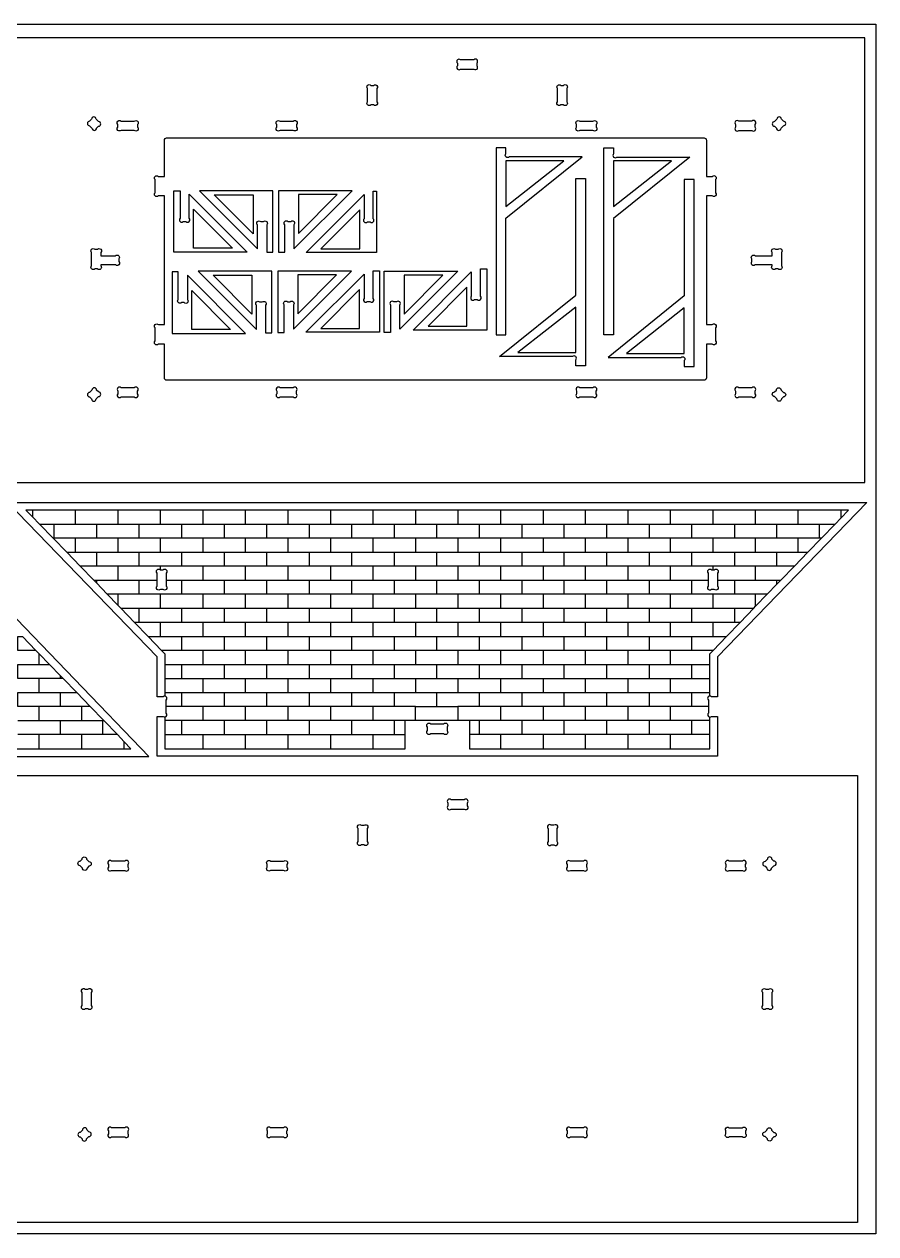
# Model space of a CAD drawing. Extents: x -2.7 to 43.2, y 4.7 to 37.6.
# Drawn here: x 20.05 to 43.21, y 4.68 to 37.59 of the extents above; entities that cross this region are included whole.
import ezdxf

# ---------------------------------------------------------------- set-up
doc = ezdxf.new("R2010")
doc.units = 0
doc.header["$MEASUREMENT"] = 0
doc.layers.get('0').update_dxf_attribs({"linetype": 'CONTINUOUS'})
doc.layers.add('ENGRAVING', color=1, linetype='CONTINUOUS')

msp = doc.modelspace()

# ---------------------------------------------------------------- linework, layer by layer
for points in [[(-2.661, 4.677), (-2.661, 37.59), (43.214, 37.59), (43.214, 4.677)], [(19.551, 25.117), (42.914, 25.117), (42.914, 37.215), (19.551, 37.215)], [(33.152, 32.632), (34.724, 33.873), (33.152, 33.873)], [(36.081, 32.627), (37.653, 33.868), (36.081, 33.868)], [(25.218, 32.948), (26.274, 32.948), (26.274, 31.887)], [(27.507, 31.892), (28.562, 32.952), (27.507, 32.952)], [(24.656, 31.492), (24.656, 32.553), (25.712, 31.492)], [(28.119, 31.481), (29.175, 31.481), (29.175, 32.542)], [(25.188, 30.76), (26.244, 30.76), (26.244, 29.699)], [(27.49, 29.706), (28.546, 30.767), (27.49, 30.767)], [(30.384, 29.703), (31.439, 30.764), (30.384, 30.764)], [(24.608, 29.284), (24.608, 30.345), (25.664, 29.284)], [(29.173, 29.313), (29.173, 30.374), (28.117, 29.313)], [(31.035, 29.373), (32.091, 29.373), (32.091, 30.433)], [(33.478, 28.654), (35.05, 28.654), (35.05, 29.894)], [(38.005, 29.872), (36.433, 28.632), (38.005, 28.632)], [(19.292, 4.983), (19.292, 17.146), (42.719, 17.146), (42.719, 4.983)]]:
    msp.add_lwpolyline(points, close=True)
for points in [[(31.92, 36.369), (32.278, 36.369, 1), (32.366, 36.457), (32.366, 36.53, 1), (32.278, 36.619), (31.92, 36.619, 1), (31.832, 36.53), (31.832, 36.457, 1)], [(29.479, 35.926), (29.552, 35.926, -1), (29.64, 35.838), (29.64, 35.481, -1), (29.552, 35.392), (29.479, 35.392, -1), (29.39, 35.481), (29.39, 35.838, -1)], [(34.558, 35.481), (34.558, 35.838, -1), (34.646, 35.926), (34.719, 35.926, -1), (34.808, 35.838), (34.808, 35.481, -1), (34.719, 35.392), (34.646, 35.392, -1)], [(22.017, 34.763), (22.068, 34.814, 1), (22.068, 34.939), (22.005, 35.003, 1), (21.88, 35.003), (21.828, 34.951, 1), (21.828, 34.826), (21.892, 34.763, 1)], [(22.685, 34.95), (23.042, 34.95, -1), (23.131, 34.862), (23.131, 34.788, -1), (23.042, 34.7), (22.685, 34.7, -1), (22.597, 34.788), (22.597, 34.862, -1)], [(27.008, 34.95), (27.365, 34.95, -1), (27.453, 34.862), (27.453, 34.788, -1), (27.365, 34.7), (27.008, 34.7, -1), (26.919, 34.788), (26.919, 34.862, -1)], [(35.164, 34.95), (35.521, 34.95, -1), (35.61, 34.862), (35.61, 34.788, -1), (35.521, 34.7), (35.164, 34.7, -1), (35.076, 34.788), (35.076, 34.862, -1)], [(39.844, 34.95), (39.487, 34.95, 1), (39.398, 34.862), (39.398, 34.788, 1), (39.487, 34.7), (39.844, 34.7, 1), (39.932, 34.788), (39.932, 34.862, 1)], [(40.637, 34.763), (40.701, 34.826, 1), (40.701, 34.951), (40.649, 35.003, 1), (40.524, 35.003), (40.461, 34.939, 1), (40.461, 34.814), (40.512, 34.763, 1)], [(38.606, 28.883), (38.606, 27.965, -0.414214), (38.543, 27.902), (23.922, 27.902, -0.414214), (23.86, 27.965), (23.86, 28.883), (23.698, 28.883, -1), (23.61, 28.971), (23.61, 29.328, -1), (23.698, 29.417), (23.86, 29.417), (23.86, 32.916), (23.698, 32.916, -1), (23.61, 33.004), (23.61, 33.361, -1), (23.698, 33.45), (23.86, 33.45), (23.86, 34.432, -0.414214), (23.922, 34.495), (38.543, 34.495, -0.414214), (38.606, 34.432), (38.606, 33.45), (38.767, 33.45, -1), (38.856, 33.361), (38.856, 33.004, -1), (38.767, 32.916), (38.606, 32.916), (38.606, 29.417), (38.767, 29.417, -1), (38.856, 29.328), (38.856, 28.971, -1), (38.767, 28.883)], [(32.885, 34.23), (32.885, 29.138), (33.152, 29.138), (33.152, 32.308), (35.223, 33.98), (33.241, 33.98, -1), (33.152, 34.068), (33.152, 34.23)], [(35.814, 29.133), (35.814, 34.225), (36.081, 34.225), (36.081, 34.063, 1), (36.169, 33.975), (38.152, 33.975), (36.081, 32.304), (36.081, 29.133)], [(35.05, 28.297), (35.05, 28.458, 1), (34.962, 28.547), (32.979, 28.547), (35.05, 30.218), (35.05, 33.388), (35.317, 33.388), (35.317, 28.297)], [(35.934, 28.525), (37.917, 28.525, -1), (38.005, 28.436), (38.005, 28.275), (38.272, 28.275), (38.272, 33.366), (38.005, 33.366), (38.005, 30.196)], [(24.116, 31.385), (24.116, 33.056), (24.286, 33.056), (24.286, 32.309, 1), (24.375, 32.221), (24.448, 32.221, 1), (24.536, 32.309), (24.536, 32.967), (26.116, 31.385)], [(24.814, 33.055), (26.394, 31.473), (26.394, 32.131, -1), (26.482, 32.219), (26.556, 32.219, -1), (26.644, 32.131), (26.644, 31.384), (26.814, 31.384), (26.814, 33.055)], [(27.137, 31.388), (27.137, 32.135, -1), (27.225, 32.224), (27.299, 32.224, -1), (27.387, 32.135), (27.387, 31.477), (28.967, 33.059), (26.967, 33.059), (26.967, 31.388)], [(27.715, 31.374), (29.295, 32.956), (29.295, 32.298, 1), (29.383, 32.21), (29.456, 32.21, 1), (29.545, 32.298), (29.545, 33.045), (29.634, 33.045), (29.634, 31.374)], [(22.62, 31.203), (22.62, 31.13, -1), (22.532, 31.041), (22.131, 31.041), (22.131, 31.02, -1), (22.043, 30.932), (21.969, 30.932, -1), (21.881, 31.02), (21.881, 31.377, -1), (21.969, 31.466), (22.043, 31.466, -1), (22.131, 31.377), (22.131, 31.291), (22.532, 31.291, -1)], [(40.398, 31.041), (39.933, 31.041, -1), (39.845, 31.13), (39.845, 31.203, -1), (39.933, 31.291), (40.398, 31.291), (40.398, 31.377, -1), (40.487, 31.466), (40.56, 31.466, -1), (40.648, 31.377), (40.648, 31.02, -1), (40.56, 30.932), (40.487, 30.932, -1), (40.398, 31.02)], [(24.069, 29.177), (26.069, 29.177), (24.489, 30.759), (24.489, 30.101, -1), (24.4, 30.013), (24.327, 30.013, -1), (24.239, 30.101), (24.239, 30.848), (24.069, 30.848)], [(24.783, 30.867), (26.363, 29.284), (26.363, 29.943, -1), (26.452, 30.031), (26.525, 30.031, -1), (26.613, 29.943), (26.613, 29.195), (26.783, 29.195), (26.783, 30.867)], [(27.121, 29.202), (27.121, 29.95, -1), (27.209, 30.038), (27.282, 30.038, -1), (27.371, 29.95), (27.371, 29.291), (28.951, 30.874), (26.951, 30.874), (26.951, 29.202)], [(27.713, 29.206), (29.293, 30.789), (29.293, 30.13, 1), (29.381, 30.042), (29.454, 30.042, 1), (29.543, 30.13), (29.543, 30.878), (29.712, 30.878), (29.712, 29.206)], [(30.176, 30.035), (30.102, 30.035, 1), (30.014, 29.947), (30.014, 29.199), (29.844, 29.199), (29.844, 30.871), (31.844, 30.871), (30.264, 29.289), (30.264, 29.947, 1)], [(30.631, 29.266), (32.211, 30.848), (32.211, 30.19, 1), (32.299, 30.101), (32.372, 30.101, 1), (32.461, 30.19), (32.461, 30.937), (32.63, 30.937), (32.63, 29.266)], [(22.068, 27.583), (22.017, 27.634, 1), (21.892, 27.634), (21.828, 27.571, 1), (21.828, 27.446), (21.88, 27.394, 1), (22.005, 27.394), (22.068, 27.458, 1)], [(22.685, 27.447), (23.042, 27.447, 1), (23.131, 27.535), (23.131, 27.609, 1), (23.042, 27.697), (22.685, 27.697, 1), (22.597, 27.609), (22.597, 27.535, 1)], [(27.008, 27.447), (27.365, 27.447, 1), (27.453, 27.535), (27.453, 27.609, 1), (27.365, 27.697), (27.008, 27.697, 1), (26.919, 27.609), (26.919, 27.535, 1)], [(35.521, 27.697), (35.164, 27.697, 1), (35.076, 27.609), (35.076, 27.535, 1), (35.164, 27.447), (35.521, 27.447, 1), (35.61, 27.535), (35.61, 27.609, 1)], [(39.844, 27.697), (39.487, 27.697, 1), (39.398, 27.609), (39.398, 27.535, 1), (39.487, 27.447), (39.844, 27.447, 1), (39.932, 27.535), (39.932, 27.609, 1)], [(40.461, 27.583), (40.512, 27.634, -1), (40.637, 27.634), (40.701, 27.571, -1), (40.701, 27.446), (40.649, 27.394, -1), (40.524, 27.394), (40.461, 27.458, -1)], [(0.08, 17.668), (23.442, 17.668), (19.384, 21.868), (19.384, 22.956), (19.223, 22.956, -1), (19.134, 23.044), (19.134, 23.401, -1), (19.223, 23.49), (19.384, 23.49), (19.384, 24.577), (4.138, 24.577), (4.138, 23.49), (4.3, 23.49, -1), (4.388, 23.401), (4.388, 23.044, -1), (4.3, 22.956), (4.138, 22.956), (4.138, 21.868)], [(23.663, 17.669), (23.663, 18.756), (23.824, 18.756, 1), (23.913, 18.844), (23.913, 19.201, 1), (23.824, 19.29), (23.663, 19.29), (23.663, 20.377), (19.604, 24.577), (42.967, 24.577), (38.909, 20.377), (38.909, 19.29), (38.747, 19.29, 1), (38.659, 19.201), (38.659, 18.844, 1), (38.747, 18.756), (38.909, 18.756), (38.909, 17.669)], [(23.663, 22.46), (23.663, 22.656, -1), (23.751, 22.744), (23.824, 22.744, -1), (23.913, 22.656), (23.913, 22.46), (23.913, 22.299, -1), (23.824, 22.21), (23.751, 22.21, -1), (23.663, 22.299)], [(38.909, 22.656), (38.909, 22.299, -1), (38.82, 22.21), (38.747, 22.21, -1), (38.659, 22.299), (38.659, 22.46), (38.659, 22.656, -1), (38.747, 22.744), (38.789, 22.744), (38.82, 22.744, -1)], [(31.107, 18.553), (31.464, 18.553, -1), (31.553, 18.465), (31.553, 18.369, -1), (31.464, 18.28), (31.107, 18.28, -1), (31.019, 18.369), (31.019, 18.465, -1)], [(31.573, 16.397), (31.573, 16.323, 1), (31.661, 16.235), (32.018, 16.235, 1), (32.107, 16.323), (32.107, 16.397, 1), (32.018, 16.485), (31.661, 16.485, 1)], [(29.131, 15.347), (29.131, 15.704, -1), (29.22, 15.793), (29.293, 15.793, -1), (29.381, 15.704), (29.381, 15.347, -1), (29.293, 15.259), (29.22, 15.259, -1)], [(34.548, 15.347), (34.548, 15.704, 1), (34.46, 15.793), (34.387, 15.793, 1), (34.298, 15.704), (34.298, 15.347, 1), (34.387, 15.259), (34.46, 15.259, 1)], [(21.569, 14.817), (21.621, 14.869, -1), (21.746, 14.869), (21.809, 14.805, -1), (21.809, 14.68), (21.758, 14.629, -1), (21.633, 14.629), (21.569, 14.692, -1)], [(22.426, 14.566), (22.783, 14.566, 1), (22.872, 14.655), (22.872, 14.728, 1), (22.783, 14.816), (22.426, 14.816, 1), (22.338, 14.728), (22.338, 14.655, 1)], [(26.749, 14.816), (27.106, 14.816, -1), (27.194, 14.728), (27.194, 14.655, -1), (27.106, 14.566), (26.749, 14.566, -1), (26.66, 14.655), (26.66, 14.728, -1)], [(34.905, 14.566), (35.262, 14.566, 1), (35.351, 14.655), (35.351, 14.728, 1), (35.262, 14.816), (34.905, 14.816, 1), (34.817, 14.728), (34.817, 14.655, 1)], [(39.585, 14.816), (39.228, 14.816, 1), (39.139, 14.728), (39.139, 14.655, 1), (39.228, 14.566), (39.585, 14.566, 1), (39.673, 14.655), (39.673, 14.728, 1)], [(40.442, 14.817), (40.39, 14.869, 1), (40.265, 14.869), (40.202, 14.805, 1), (40.202, 14.68), (40.253, 14.629, 1), (40.378, 14.629), (40.442, 14.692, 1)], [(21.622, 10.886), (21.622, 11.243, -1), (21.71, 11.332), (21.783, 11.332, -1), (21.872, 11.243), (21.872, 10.886, -1), (21.783, 10.798), (21.71, 10.798, -1)], [(40.227, 11.332), (40.301, 11.332, -1), (40.389, 11.243), (40.389, 10.886, -1), (40.301, 10.798), (40.227, 10.798, -1), (40.139, 10.886), (40.139, 11.243, -1)], [(22.426, 7.313), (22.783, 7.313, 1), (22.872, 7.401), (22.872, 7.475, 1), (22.783, 7.563), (22.426, 7.563, 1), (22.338, 7.475), (22.338, 7.401, 1)], [(26.749, 7.313), (27.106, 7.313, 1), (27.194, 7.401), (27.194, 7.475, 1), (27.106, 7.563), (26.749, 7.563, 1), (26.66, 7.475), (26.66, 7.401, 1)], [(34.905, 7.313), (35.262, 7.313, 1), (35.351, 7.401), (35.351, 7.475, 1), (35.262, 7.563), (34.905, 7.563, 1), (34.817, 7.475), (34.817, 7.401, 1)], [(39.585, 7.313), (39.228, 7.313, -1), (39.139, 7.401), (39.139, 7.475, -1), (39.228, 7.563), (39.585, 7.563, -1), (39.673, 7.475), (39.673, 7.401, -1)], [(21.746, 7.26), (21.809, 7.324, 1), (21.809, 7.449), (21.758, 7.5, 1), (21.633, 7.5), (21.569, 7.437, 1), (21.569, 7.312), (21.621, 7.26, 1)], [(40.202, 7.449), (40.253, 7.5, -1), (40.378, 7.5), (40.442, 7.437, -1), (40.442, 7.312), (40.39, 7.26, -1), (40.265, 7.26), (40.202, 7.324, -1)]]:
    msp.add_lwpolyline(points, format="xyb", close=True)
at = {"layer": 'ENGRAVING'}
for points in [[(21.434, 24.369), (20.277, 24.369), (20.096, 24.369), (20.277, 24.181)], [(20.277, 24.369), (20.277, 24.181)], [(22.591, 24.369), (21.434, 24.369)], [(21.434, 24.369), (21.434, 23.987)], [(22.591, 24.369), (22.591, 23.987)], [(23.748, 24.369), (22.591, 24.369)], [(24.905, 24.369), (23.748, 24.369)], [(23.748, 24.369), (23.748, 23.987)], [(24.905, 24.369), (24.905, 23.987)], [(26.062, 24.369), (24.905, 24.369)], [(26.062, 24.369), (26.062, 23.987), (26.64, 23.987)], [(27.219, 24.369), (26.062, 24.369)], [(28.376, 24.369), (27.219, 24.369), (27.219, 23.987)], [(28.376, 24.369), (28.376, 23.987)], [(29.533, 24.369), (28.376, 24.369)], [(29.533, 24.369), (29.533, 23.987)], [(30.69, 24.369), (29.533, 24.369)], [(30.69, 24.369), (30.69, 23.987)], [(31.847, 24.369), (30.69, 24.369)], [(33.004, 24.369), (31.847, 24.369)], [(31.847, 24.369), (31.847, 23.987)], [(33.004, 24.369), (33.004, 23.987)], [(34.161, 24.369), (33.004, 24.369)], [(34.161, 24.369), (34.161, 23.987)], [(41.103, 24.369), (39.946, 24.369), (38.789, 24.369), (37.632, 24.369), (36.475, 24.369), (35.318, 24.369), (34.161, 24.369)], [(35.318, 23.987), (35.318, 24.369)], [(36.475, 23.987), (36.475, 24.369)], [(37.632, 23.987), (37.632, 24.369)], [(38.789, 23.987), (38.789, 24.369)], [(39.946, 23.987), (39.946, 24.369)], [(40.999, 22.841), (41.368, 23.223), (41.737, 23.605), (42.106, 23.987), (42.26, 24.146), (42.475, 24.369)], [(41.103, 23.987), (41.103, 24.369)], [(42.26, 24.369), (41.103, 24.369)], [(42.26, 24.369), (42.26, 24.146)], [(42.475, 24.369), (42.26, 24.369)], [(20.277, 24.181), (20.465, 23.987)], [(20.465, 23.987), (20.855, 23.987)], [(20.465, 23.987), (20.834, 23.605)], [(20.855, 23.987), (20.855, 23.605)], [(20.855, 23.987), (21.434, 23.987)], [(21.434, 23.987), (22.012, 23.987), (22.591, 23.987)], [(22.012, 23.987), (22.012, 23.605)], [(22.591, 23.987), (23.169, 23.987)], [(23.169, 23.987), (23.748, 23.987)], [(23.169, 23.987), (23.169, 23.605)], [(23.748, 23.987), (24.326, 23.987)], [(24.326, 23.987), (24.905, 23.987)], [(24.326, 23.987), (24.326, 23.605)], [(24.905, 23.987), (25.483, 23.987)], [(25.483, 23.987), (26.062, 23.987)], [(25.483, 23.987), (25.483, 23.605)], [(26.64, 23.987), (27.219, 23.987)], [(26.64, 23.987), (26.64, 23.605)], [(27.219, 23.987), (27.797, 23.987), (28.376, 23.987)], [(27.797, 23.987), (27.797, 23.605)], [(28.376, 23.987), (28.954, 23.987), (29.533, 23.987)], [(28.954, 23.987), (28.954, 23.605)], [(29.533, 23.987), (30.111, 23.987), (30.69, 23.987)], [(30.111, 23.987), (30.111, 23.605)], [(30.69, 23.987), (31.268, 23.987)], [(31.268, 23.987), (31.847, 23.987)], [(31.268, 23.987), (31.268, 23.605)], [(31.847, 23.987), (32.425, 23.987)], [(32.425, 23.987), (33.004, 23.987)], [(32.425, 23.987), (32.425, 23.605)], [(33.004, 23.987), (33.582, 23.987)], [(33.582, 23.987), (34.161, 23.987)], [(33.582, 23.987), (33.582, 23.605)], [(34.161, 23.987), (34.739, 23.987)], [(34.739, 23.605), (34.739, 23.987)], [(34.739, 23.987), (35.318, 23.987), (35.896, 23.987), (36.475, 23.987), (37.053, 23.987), (37.632, 23.987), (38.21, 23.987), (38.789, 23.987), (39.367, 23.987), (39.946, 23.987)], [(35.896, 23.605), (35.896, 23.987)], [(37.053, 23.987), (37.053, 23.605)], [(38.21, 23.605), (38.21, 23.987)], [(39.367, 23.987), (39.367, 23.605)], [(39.946, 23.987), (40.524, 23.987), (41.103, 23.987), (41.681, 23.987)], [(40.524, 23.605), (40.524, 23.987)], [(41.681, 23.605), (41.681, 23.987)], [(41.681, 23.987), (42.106, 23.987)], [(20.855, 23.605), (20.834, 23.605)], [(20.834, 23.605), (21.203, 23.223)], [(21.434, 23.605), (20.855, 23.605)], [(22.012, 23.605), (21.434, 23.605)], [(21.434, 23.605), (21.434, 23.223)], [(22.591, 23.605), (22.012, 23.605)], [(23.169, 23.605), (22.591, 23.605)], [(22.591, 23.605), (22.591, 23.223)], [(23.748, 23.605), (23.169, 23.605)], [(24.326, 23.605), (23.748, 23.605)], [(23.748, 23.605), (23.748, 23.223)], [(24.905, 23.605), (24.326, 23.605)], [(24.905, 23.605), (24.905, 23.223), (25.483, 23.223)], [(25.483, 23.605), (24.905, 23.605)], [(26.062, 23.605), (25.483, 23.605)], [(26.062, 23.605), (26.062, 23.223)], [(26.64, 23.605), (26.062, 23.605)], [(27.219, 23.605), (26.64, 23.605)], [(27.219, 23.605), (27.219, 23.223)], [(27.797, 23.605), (27.219, 23.605)], [(28.376, 23.605), (27.797, 23.605)], [(28.954, 23.605), (28.376, 23.605)], [(28.376, 23.605), (28.376, 23.223)], [(29.533, 23.605), (28.954, 23.605)], [(29.533, 23.605), (29.533, 23.223)], [(30.111, 23.605), (29.533, 23.605)], [(30.69, 23.605), (30.111, 23.605)], [(30.69, 23.605), (30.69, 23.223)], [(31.268, 23.605), (30.69, 23.605)], [(31.847, 23.605), (31.268, 23.605)], [(32.425, 23.605), (31.847, 23.605)], [(31.847, 23.605), (31.847, 23.223)], [(33.004, 23.605), (32.425, 23.605)], [(33.004, 23.605), (33.004, 23.223)], [(33.582, 23.605), (33.004, 23.605)], [(34.161, 23.605), (33.582, 23.605)], [(34.161, 23.605), (34.161, 23.223)], [(34.739, 23.605), (34.161, 23.605)], [(35.318, 23.605), (34.739, 23.605)], [(35.318, 23.223), (35.318, 23.605)], [(35.896, 23.605), (35.318, 23.605)], [(36.475, 23.605), (35.896, 23.605)], [(37.053, 23.605), (36.475, 23.605)], [(36.475, 23.223), (36.475, 23.605)], [(37.632, 23.605), (37.053, 23.605)], [(37.632, 23.223), (37.632, 23.605)], [(38.21, 23.605), (37.632, 23.605)], [(39.367, 23.605), (38.789, 23.605), (38.21, 23.605)], [(38.789, 23.223), (38.789, 23.605)], [(39.946, 23.605), (39.367, 23.605)], [(40.524, 23.605), (39.946, 23.605)], [(39.946, 23.223), (39.946, 23.605)], [(41.103, 23.605), (40.524, 23.605)], [(41.681, 23.605), (41.103, 23.605)], [(41.103, 23.223), (41.103, 23.605)], [(41.737, 23.605), (41.681, 23.605)], [(21.203, 23.223), (21.434, 23.223)], [(21.203, 23.223), (21.572, 22.841)], [(21.434, 23.223), (22.012, 23.223)], [(22.012, 23.223), (22.012, 22.841)], [(22.012, 23.223), (22.591, 23.223)], [(22.591, 23.223), (23.169, 23.223)], [(23.169, 23.223), (23.169, 22.841)], [(23.169, 23.223), (23.748, 23.223)], [(23.748, 23.223), (24.326, 23.223)], [(24.326, 23.223), (24.905, 23.223)], [(24.326, 23.223), (24.326, 22.841)], [(25.483, 23.223), (25.483, 22.841)], [(25.483, 23.223), (26.062, 23.223)], [(26.062, 23.223), (26.64, 23.223)], [(26.64, 23.223), (27.219, 23.223)], [(26.64, 23.223), (26.64, 22.841)], [(27.219, 23.223), (27.797, 23.223)], [(27.797, 23.223), (27.797, 22.841)], [(27.797, 23.223), (28.376, 23.223)], [(28.376, 23.223), (28.954, 23.223)], [(28.954, 23.223), (28.954, 22.841)], [(28.954, 23.223), (29.533, 23.223)], [(29.533, 23.223), (30.111, 23.223)], [(30.111, 23.223), (30.111, 22.841)], [(30.111, 23.223), (30.69, 23.223)], [(30.69, 23.223), (31.268, 23.223)], [(31.268, 23.223), (31.847, 23.223)], [(31.268, 23.223), (31.268, 22.841)], [(31.847, 23.223), (32.425, 23.223)], [(32.425, 23.223), (32.425, 22.841)], [(32.425, 23.223), (33.004, 23.223)], [(33.004, 23.223), (33.582, 23.223)], [(33.582, 23.223), (34.161, 23.223)], [(33.582, 23.223), (33.582, 22.841)], [(34.161, 23.223), (34.739, 23.223)], [(34.739, 22.841), (34.739, 23.223)], [(34.739, 23.223), (35.318, 23.223)], [(35.318, 23.223), (35.896, 23.223)], [(35.896, 23.223), (36.475, 23.223)], [(36.475, 22.841), (35.896, 22.841), (35.896, 23.223)], [(36.475, 23.223), (37.053, 23.223)], [(37.053, 23.223), (37.053, 22.841)], [(37.053, 23.223), (37.632, 23.223)], [(37.632, 23.223), (38.21, 23.223)], [(38.21, 22.841), (38.21, 23.223), (38.789, 23.223)], [(38.789, 23.223), (39.367, 23.223)], [(39.367, 23.223), (39.946, 23.223)], [(39.367, 23.223), (39.367, 22.841)], [(39.946, 23.223), (40.524, 23.223)], [(40.524, 23.223), (41.103, 23.223)], [(40.524, 22.841), (40.524, 23.223)], [(41.103, 23.223), (41.368, 23.223)], [(22.012, 22.841), (21.572, 22.841)], [(21.572, 22.841), (21.941, 22.46)], [(22.591, 22.841), (22.012, 22.841)], [(23.169, 22.841), (22.591, 22.841)], [(22.591, 22.841), (22.591, 22.46)], [(23.748, 22.841), (23.169, 22.841)], [(24.326, 22.841), (23.748, 22.841)], [(23.748, 22.841), (23.748, 22.744)], [(24.905, 22.841), (24.326, 22.841)], [(24.905, 22.841), (24.905, 22.46)], [(25.483, 22.841), (24.905, 22.841)], [(26.062, 22.841), (25.483, 22.841)], [(26.64, 22.841), (26.062, 22.841)], [(26.062, 22.841), (26.062, 22.46)], [(27.219, 22.841), (26.64, 22.841)], [(27.219, 22.841), (27.219, 22.46)], [(27.797, 22.841), (27.219, 22.841)], [(28.376, 22.841), (27.797, 22.841)], [(28.954, 22.841), (28.376, 22.841)], [(28.376, 22.841), (28.376, 22.46)], [(29.533, 22.841), (28.954, 22.841)], [(29.533, 22.841), (29.533, 22.46)], [(30.111, 22.841), (29.533, 22.841)], [(30.69, 22.841), (30.111, 22.841)], [(31.268, 22.841), (30.69, 22.841)], [(30.69, 22.841), (30.69, 22.46)], [(32.425, 22.841), (31.847, 22.841), (31.268, 22.841)], [(31.847, 22.841), (31.847, 22.46)], [(33.004, 22.841), (32.425, 22.841)], [(33.004, 22.841), (33.004, 22.46)], [(33.582, 22.841), (33.004, 22.841)], [(34.739, 22.841), (34.161, 22.841), (33.582, 22.841)], [(34.161, 22.841), (34.161, 22.46)], [(35.896, 22.841), (35.318, 22.841), (34.739, 22.841)], [(35.318, 22.46), (35.318, 22.841)], [(37.053, 22.841), (36.475, 22.841)], [(36.475, 22.46), (36.475, 22.841)], [(37.632, 22.841), (37.053, 22.841)], [(37.632, 22.46), (37.632, 22.841)], [(38.21, 22.841), (37.632, 22.841)], [(38.789, 22.841), (38.21, 22.841)], [(39.946, 22.841), (39.367, 22.841), (38.789, 22.841)], [(38.789, 22.744), (38.789, 22.841)], [(40.524, 22.841), (39.946, 22.841)], [(39.946, 22.46), (39.946, 22.841)], [(40.999, 22.841), (40.524, 22.841)], [(40.63, 22.46), (40.999, 22.841)], [(21.941, 22.46), (22.012, 22.385)], [(21.941, 22.46), (22.012, 22.46)], [(22.012, 22.46), (22.591, 22.46)], [(22.012, 22.46), (22.012, 22.385)], [(22.012, 22.385), (22.309, 22.078)], [(22.591, 22.46), (23.169, 22.46)], [(23.169, 22.46), (23.169, 22.078)], [(23.169, 22.46), (23.663, 22.46)], [(23.913, 22.46), (24.326, 22.46)], [(24.326, 22.46), (24.326, 22.078)], [(24.326, 22.46), (24.905, 22.46)], [(24.905, 22.46), (25.483, 22.46)], [(25.483, 22.46), (26.062, 22.46)], [(25.483, 22.46), (25.483, 22.078)], [(26.062, 22.46), (26.64, 22.46)], [(26.64, 22.46), (26.64, 22.078)], [(26.64, 22.46), (27.219, 22.46)], [(27.219, 22.46), (27.797, 22.46)], [(27.797, 22.46), (27.797, 22.078)], [(27.797, 22.46), (28.376, 22.46)], [(28.376, 22.46), (28.954, 22.46)], [(28.954, 22.46), (29.533, 22.46)], [(28.954, 22.46), (28.954, 22.078)], [(29.533, 22.46), (30.111, 22.46)], [(30.111, 22.46), (30.111, 22.078)], [(30.111, 22.46), (30.69, 22.46)], [(30.69, 22.46), (31.268, 22.46)], [(31.268, 22.46), (31.268, 22.078)], [(31.268, 22.46), (31.847, 22.46)], [(31.847, 22.46), (32.425, 22.46)], [(32.425, 22.46), (33.004, 22.46)], [(32.425, 22.46), (32.425, 22.078)], [(33.004, 22.46), (33.582, 22.46)], [(33.582, 22.46), (33.582, 22.078)], [(33.582, 22.46), (34.161, 22.46)], [(34.161, 22.46), (34.739, 22.46)], [(34.739, 22.078), (34.739, 22.46)], [(34.739, 22.46), (35.318, 22.46)], [(35.318, 22.46), (35.896, 22.46)], [(35.896, 22.078), (35.896, 22.46)], [(35.896, 22.46), (36.475, 22.46)], [(36.475, 22.46), (37.053, 22.46)], [(37.053, 22.46), (37.053, 22.078)], [(37.053, 22.46), (37.632, 22.46)], [(37.632, 22.46), (38.21, 22.46)], [(38.21, 22.46), (38.659, 22.46)], [(38.21, 22.078), (38.21, 22.46)], [(39.367, 22.46), (39.367, 22.078), (38.789, 22.078)], [(38.909, 22.46), (39.367, 22.46)], [(39.367, 22.46), (39.946, 22.46)], [(39.946, 22.46), (40.524, 22.46)], [(40.524, 22.35), (40.524, 22.46)], [(40.524, 22.46), (40.63, 22.46)], [(40.524, 22.35), (40.63, 22.46)], [(22.591, 22.078), (22.309, 22.078)], [(22.309, 22.078), (22.591, 21.786)], [(23.169, 22.078), (22.591, 22.078)], [(22.591, 22.078), (22.591, 21.786)], [(23.748, 22.078), (23.169, 22.078)], [(24.326, 22.078), (23.748, 22.078)], [(23.748, 22.078), (23.748, 21.696)], [(24.905, 22.078), (24.326, 22.078)], [(25.483, 22.078), (24.905, 22.078)], [(24.905, 22.078), (24.905, 21.696)], [(26.062, 22.078), (25.483, 22.078)], [(26.062, 22.078), (26.062, 21.696)], [(26.64, 22.078), (26.062, 22.078)], [(27.219, 22.078), (26.64, 22.078)], [(27.797, 22.078), (27.219, 22.078)], [(27.219, 22.078), (27.219, 21.696)], [(28.376, 22.078), (27.797, 22.078)], [(28.954, 22.078), (28.376, 22.078)], [(28.376, 22.078), (28.376, 21.696)], [(29.533, 22.078), (28.954, 22.078)], [(30.111, 22.078), (29.533, 22.078)], [(29.533, 22.078), (29.533, 21.696)], [(30.69, 22.078), (30.111, 22.078)], [(31.268, 22.078), (30.69, 22.078)], [(30.69, 22.078), (30.69, 21.696)], [(31.847, 22.078), (31.268, 22.078)], [(32.425, 22.078), (31.847, 22.078)], [(31.847, 22.078), (31.847, 21.696)], [(33.004, 22.078), (32.425, 22.078)], [(33.582, 22.078), (33.004, 22.078)], [(33.004, 22.078), (33.004, 21.696)], [(34.161, 22.078), (33.582, 22.078)], [(34.739, 22.078), (34.161, 22.078)], [(34.161, 22.078), (34.161, 21.696)], [(35.318, 21.696), (35.318, 22.078), (34.739, 22.078)], [(36.475, 22.078), (35.896, 22.078), (35.318, 22.078)], [(37.053, 22.078), (36.475, 22.078)], [(36.475, 21.696), (36.475, 22.078)], [(37.632, 22.078), (37.053, 22.078)], [(38.21, 22.078), (37.632, 22.078)], [(37.632, 21.696), (37.632, 22.078)], [(38.789, 22.078), (38.21, 22.078)], [(38.789, 21.696), (38.789, 22.078)], [(39.946, 22.078), (39.367, 22.078)], [(39.946, 21.751), (39.946, 22.078)], [(40.262, 22.078), (39.946, 22.078)], [(39.946, 21.751), (40.262, 22.078)], [(40.262, 22.078), (40.524, 22.35)], [(22.591, 21.786), (22.678, 21.696)], [(39.893, 21.696), (39.946, 21.751)], [(22.678, 21.696), (23.047, 21.314)], [(22.678, 21.696), (23.169, 21.696)], [(23.169, 21.696), (23.169, 21.314)], [(23.169, 21.696), (23.748, 21.696)], [(23.748, 21.696), (24.326, 21.696)], [(24.326, 21.696), (24.326, 21.314)], [(24.326, 21.696), (24.905, 21.696)], [(24.905, 21.696), (25.483, 21.696)], [(25.483, 21.696), (25.483, 21.314)], [(25.483, 21.696), (26.062, 21.696)], [(26.062, 21.696), (26.64, 21.696)], [(26.64, 21.696), (27.219, 21.696)], [(26.64, 21.696), (26.64, 21.314)], [(27.219, 21.696), (27.797, 21.696)], [(27.797, 21.696), (28.376, 21.696)], [(27.797, 21.696), (27.797, 21.314)], [(28.376, 21.696), (28.954, 21.696)], [(28.954, 21.696), (29.533, 21.696)], [(28.954, 21.696), (28.954, 21.314)], [(29.533, 21.696), (30.111, 21.696)], [(30.111, 21.696), (30.69, 21.696)], [(30.111, 21.696), (30.111, 21.314)], [(30.69, 21.696), (31.268, 21.696)], [(31.268, 21.696), (31.847, 21.696)], [(31.268, 21.696), (31.268, 21.314)], [(31.847, 21.696), (32.425, 21.696)], [(32.425, 21.696), (32.425, 21.314)], [(32.425, 21.696), (33.004, 21.696)], [(33.004, 21.696), (33.582, 21.696)], [(33.582, 21.696), (34.161, 21.696)], [(33.582, 21.696), (33.582, 21.314)], [(34.161, 21.696), (34.739, 21.696)], [(34.739, 21.314), (34.739, 21.696)], [(34.739, 21.696), (35.318, 21.696)], [(35.318, 21.696), (35.896, 21.696)], [(35.896, 21.314), (35.896, 21.696)], [(35.896, 21.696), (36.475, 21.696)], [(36.475, 21.696), (37.053, 21.696)], [(37.053, 21.696), (37.632, 21.696)], [(37.053, 21.696), (37.053, 21.314)], [(37.632, 21.696), (38.21, 21.696)], [(38.21, 21.696), (38.789, 21.696)], [(38.21, 21.314), (38.21, 21.696)], [(38.789, 21.696), (39.367, 21.696)], [(39.155, 20.932), (39.524, 21.314), (39.893, 21.696)], [(39.367, 21.696), (39.893, 21.696)], [(39.367, 21.696), (39.367, 21.314)], [(23.169, 21.314), (23.047, 21.314)], [(23.047, 21.314), (23.416, 20.932)], [(23.748, 21.314), (23.169, 21.314)], [(24.326, 21.314), (23.748, 21.314)], [(23.748, 21.314), (23.748, 20.932)], [(24.905, 21.314), (24.326, 21.314)], [(25.483, 21.314), (24.905, 21.314)], [(24.905, 21.314), (24.905, 20.932)], [(26.062, 21.314), (25.483, 21.314)], [(26.64, 21.314), (26.062, 21.314)], [(26.062, 21.314), (26.062, 20.932)], [(27.219, 21.314), (26.64, 21.314)], [(27.797, 21.314), (27.219, 21.314)], [(27.219, 21.314), (27.219, 20.932)], [(28.376, 21.314), (27.797, 21.314)], [(28.376, 21.314), (28.376, 20.932)], [(28.954, 21.314), (28.376, 21.314)], [(29.533, 21.314), (28.954, 21.314)], [(30.111, 21.314), (29.533, 21.314)], [(29.533, 21.314), (29.533, 20.932)], [(30.69, 21.314), (30.111, 21.314)], [(31.268, 21.314), (30.69, 21.314)], [(30.69, 21.314), (30.69, 20.932)], [(31.847, 21.314), (31.268, 21.314)], [(31.847, 21.314), (31.847, 20.932)], [(32.425, 21.314), (31.847, 21.314)], [(33.004, 21.314), (32.425, 21.314)], [(33.582, 21.314), (33.004, 21.314)], [(33.004, 21.314), (33.004, 20.932)], [(34.161, 21.314), (33.582, 21.314)], [(34.161, 21.314), (34.161, 20.932)], [(35.318, 21.314), (34.739, 21.314), (34.161, 21.314)], [(36.475, 21.314), (35.896, 21.314), (35.318, 21.314)], [(35.318, 20.932), (35.318, 21.314)], [(36.475, 20.932), (36.475, 21.314)], [(37.053, 21.314), (36.475, 21.314)], [(37.632, 20.932), (37.632, 21.314), (37.053, 21.314)], [(38.21, 20.932), (38.789, 20.932), (38.789, 21.314), (38.21, 21.314), (37.632, 21.314)], [(39.367, 21.314), (38.789, 21.314)], [(39.524, 21.314), (39.367, 21.314)], [(20.368, 20.55), (19.877, 20.55), (19.877, 20.932), (19.999, 20.932)], [(20.368, 20.55), (19.999, 20.932)], [(23.416, 20.932), (23.785, 20.55)], [(23.416, 20.932), (23.748, 20.932)], [(23.748, 20.932), (24.326, 20.932)], [(24.326, 20.932), (24.905, 20.932)], [(24.326, 20.932), (24.326, 20.55)], [(24.905, 20.932), (25.483, 20.932)], [(25.483, 20.932), (25.483, 20.55)], [(25.483, 20.932), (26.062, 20.932)], [(26.062, 20.932), (26.64, 20.932)], [(26.64, 20.932), (27.219, 20.932)], [(26.64, 20.932), (26.64, 20.55)], [(27.219, 20.932), (27.797, 20.932)], [(27.797, 20.932), (28.376, 20.932)], [(27.797, 20.932), (27.797, 20.55)], [(28.376, 20.932), (28.954, 20.932)], [(28.954, 20.932), (28.954, 20.55)], [(28.954, 20.932), (29.533, 20.932)], [(29.533, 20.932), (30.111, 20.932)], [(30.111, 20.932), (30.69, 20.932)], [(30.111, 20.932), (30.111, 20.55)], [(30.69, 20.932), (31.268, 20.932)], [(31.268, 20.932), (31.847, 20.932)], [(31.268, 20.932), (31.268, 20.55)], [(31.847, 20.932), (32.425, 20.932)], [(32.425, 20.932), (32.425, 20.55)], [(32.425, 20.932), (33.004, 20.932)], [(33.004, 20.932), (33.582, 20.932)], [(33.582, 20.932), (33.582, 20.55)], [(33.582, 20.932), (34.161, 20.932)], [(34.161, 20.932), (34.739, 20.932)], [(34.739, 20.932), (35.318, 20.932)], [(34.739, 20.55), (34.739, 20.932)], [(35.318, 20.932), (35.896, 20.932)], [(35.896, 20.932), (36.475, 20.932)], [(35.896, 20.55), (35.896, 20.932)], [(36.475, 20.932), (37.053, 20.932)], [(37.053, 20.932), (37.632, 20.932)], [(37.053, 20.932), (37.053, 20.55)], [(37.632, 20.932), (38.21, 20.932)], [(38.21, 20.55), (38.21, 20.932)], [(38.786, 20.55), (39.155, 20.932)], [(38.789, 20.932), (39.155, 20.932)], [(20.456, 20.459), (20.368, 20.55)], [(20.737, 20.168), (20.456, 20.459)], [(20.456, 20.168), (20.456, 20.459)], [(24.326, 20.55), (23.785, 20.55)], [(23.785, 20.55), (23.871, 20.461)], [(23.871, 20.461), (23.871, 20.168)], [(25.483, 20.55), (24.905, 20.55), (24.326, 20.55)], [(24.905, 20.55), (24.905, 20.168)], [(26.062, 20.55), (25.483, 20.55)], [(26.062, 20.55), (26.062, 20.168)], [(26.64, 20.55), (26.062, 20.55)], [(27.219, 20.55), (26.64, 20.55)], [(27.219, 20.55), (27.219, 20.168)], [(27.797, 20.55), (27.219, 20.55)], [(28.376, 20.55), (27.797, 20.55)], [(28.376, 20.55), (28.376, 20.168)], [(28.954, 20.55), (28.376, 20.55)], [(29.533, 20.55), (28.954, 20.55)], [(30.111, 20.55), (29.533, 20.55)], [(29.533, 20.55), (29.533, 20.168)], [(30.69, 20.55), (30.111, 20.55)], [(31.268, 20.55), (30.69, 20.55)], [(30.69, 20.55), (30.69, 20.168)], [(31.847, 20.55), (31.268, 20.55)], [(32.425, 20.55), (31.847, 20.55)], [(31.847, 20.55), (31.847, 20.168)], [(33.004, 20.55), (32.425, 20.55)], [(33.582, 20.55), (33.004, 20.55)], [(33.004, 20.55), (33.004, 20.168)], [(34.161, 20.55), (33.582, 20.55)], [(34.161, 20.55), (34.161, 20.168)], [(35.318, 20.168), (35.318, 20.55), (34.739, 20.55), (34.161, 20.55)], [(36.475, 20.55), (35.896, 20.55), (35.318, 20.55)], [(37.053, 20.55), (36.475, 20.55)], [(36.475, 20.168), (36.475, 20.55)], [(37.632, 20.55), (37.053, 20.55)], [(38.786, 20.55), (38.21, 20.55), (37.632, 20.55)], [(37.632, 20.168), (37.632, 20.55)], [(38.7, 20.461), (38.786, 20.55)], [(38.7, 20.168), (38.7, 20.461)], [(20.456, 19.786), (19.877, 19.786), (19.877, 20.168), (20.456, 20.168)], [(20.456, 20.168), (20.737, 20.168)], [(21.034, 19.86), (20.737, 20.168)], [(23.871, 20.168), (24.326, 20.168)], [(23.871, 20.168), (23.871, 19.786)], [(24.326, 20.168), (24.905, 20.168)], [(24.326, 20.168), (24.326, 19.786)], [(24.905, 20.168), (25.483, 20.168)], [(25.483, 20.168), (25.483, 19.786)], [(25.483, 20.168), (26.062, 20.168)], [(26.062, 20.168), (26.64, 20.168)], [(26.64, 20.168), (26.64, 19.786)], [(26.64, 20.168), (27.219, 20.168)], [(27.219, 20.168), (27.797, 20.168)], [(27.797, 20.168), (28.376, 20.168)], [(27.797, 20.168), (27.797, 19.786)], [(28.376, 20.168), (28.954, 20.168)], [(28.954, 20.168), (28.954, 19.786)], [(28.954, 20.168), (29.533, 20.168)], [(29.533, 20.168), (30.111, 20.168)], [(30.111, 20.168), (30.69, 20.168)], [(30.111, 20.168), (30.111, 19.786)], [(30.69, 20.168), (31.268, 20.168)], [(31.268, 20.168), (31.847, 20.168)], [(31.268, 20.168), (31.268, 19.786), (31.847, 19.786)], [(31.847, 20.168), (32.425, 20.168)], [(32.425, 20.168), (33.004, 20.168), (33.582, 20.168), (33.582, 19.786)], [(32.425, 20.168), (32.425, 19.786)], [(33.582, 20.168), (34.161, 20.168)], [(34.161, 20.168), (34.739, 20.168)], [(34.739, 20.168), (35.318, 20.168)], [(34.739, 19.786), (34.739, 20.168)], [(35.318, 20.168), (35.896, 20.168)], [(35.896, 20.168), (36.475, 20.168)], [(35.896, 19.786), (35.896, 20.168)], [(36.475, 20.168), (37.053, 20.168)], [(37.053, 20.168), (37.632, 20.168)], [(37.053, 20.168), (37.053, 19.786), (37.632, 19.786)], [(37.632, 20.168), (38.21, 20.168)], [(38.21, 19.786), (38.21, 20.168)], [(38.21, 20.168), (38.7, 20.168)], [(38.7, 19.786), (38.7, 20.168)], [(20.456, 19.404), (20.456, 19.786)], [(21.034, 19.786), (20.456, 19.786)], [(21.034, 19.786), (21.034, 19.86)], [(21.106, 19.786), (21.034, 19.86)], [(21.106, 19.786), (21.034, 19.786)], [(21.475, 19.404), (21.106, 19.786)], [(23.871, 19.786), (24.326, 19.786)], [(23.871, 19.786), (23.871, 19.405)], [(24.326, 19.786), (24.905, 19.786), (25.483, 19.786)], [(24.905, 19.786), (24.905, 19.405), (25.483, 19.405), (26.062, 19.405)], [(25.483, 19.786), (26.062, 19.786)], [(26.062, 19.786), (26.64, 19.786)], [(26.062, 19.786), (26.062, 19.405), (26.64, 19.405), (27.219, 19.405)], [(26.64, 19.786), (27.219, 19.786)], [(27.219, 19.786), (27.219, 19.405)], [(27.219, 19.786), (27.797, 19.786)], [(27.797, 19.786), (28.376, 19.786), (28.954, 19.786)], [(28.376, 19.786), (28.376, 19.405)], [(28.954, 19.786), (29.533, 19.786)], [(29.533, 19.786), (30.111, 19.786)], [(29.533, 19.786), (29.533, 19.405), (30.111, 19.405), (30.69, 19.405)], [(30.111, 19.786), (30.69, 19.786)], [(30.69, 19.786), (31.268, 19.786)], [(30.69, 19.786), (30.69, 19.405), (31.268, 19.405), (31.847, 19.405)], [(31.847, 19.786), (32.425, 19.786)], [(31.847, 19.786), (31.847, 19.405), (32.425, 19.405), (33.004, 19.405)], [(32.425, 19.786), (33.004, 19.786)], [(33.004, 19.786), (33.582, 19.786)], [(33.004, 19.786), (33.004, 19.405), (33.582, 19.405), (34.161, 19.405)], [(33.582, 19.786), (34.161, 19.786)], [(34.161, 19.786), (34.739, 19.786)], [(34.161, 19.786), (34.161, 19.405)], [(34.739, 19.786), (35.318, 19.786)], [(35.318, 19.786), (35.896, 19.786)], [(35.318, 19.405), (35.318, 19.786)], [(35.896, 19.786), (36.475, 19.786)], [(35.896, 19.405), (36.475, 19.405), (36.475, 19.786)], [(36.475, 19.786), (37.053, 19.786)], [(37.632, 19.786), (38.21, 19.786)], [(37.632, 19.405), (37.632, 19.786)], [(38.21, 19.786), (38.7, 19.786)], [(38.7, 19.405), (38.7, 19.786)], [(21.034, 19.022), (20.456, 19.022), (19.877, 19.022), (19.877, 19.404), (20.456, 19.404), (21.034, 19.404)], [(21.034, 19.022), (21.034, 19.404)], [(21.034, 19.404), (21.475, 19.404)], [(21.844, 19.022), (21.475, 19.404)], [(23.871, 19.405), (24.326, 19.405), (24.905, 19.405)], [(23.871, 19.405), (23.871, 19.308)], [(24.326, 19.405), (24.326, 19.023)], [(25.483, 19.405), (25.483, 19.023)], [(26.64, 19.405), (26.64, 19.023)], [(27.219, 19.405), (27.797, 19.405), (28.376, 19.405)], [(27.797, 19.405), (27.797, 19.023)], [(28.376, 19.405), (28.954, 19.405)], [(28.954, 19.405), (29.533, 19.405)], [(28.954, 19.405), (28.954, 19.023)], [(30.111, 19.405), (30.111, 19.023)], [(31.268, 19.405), (31.268, 19.023)], [(32.425, 19.405), (32.425, 19.023)], [(33.582, 19.405), (33.582, 19.023)], [(34.161, 19.405), (34.739, 19.405)], [(34.739, 19.405), (35.318, 19.405)], [(34.739, 19.023), (34.739, 19.405)], [(35.318, 19.405), (35.896, 19.405)], [(35.896, 19.023), (35.896, 19.405)], [(36.475, 19.405), (37.053, 19.405)], [(37.053, 19.405), (37.632, 19.405)], [(37.053, 19.405), (37.053, 19.023)], [(37.632, 19.405), (38.21, 19.405)], [(38.21, 19.023), (38.21, 19.405)], [(38.21, 19.405), (38.7, 19.405)], [(38.7, 19.308), (38.7, 19.405)], [(20.456, 18.64), (20.456, 19.022)], [(21.613, 19.022), (21.034, 19.022)], [(21.613, 18.64), (21.613, 19.022)], [(21.844, 19.022), (21.613, 19.022)], [(22.213, 18.64), (21.844, 19.022)], [(24.326, 19.023), (23.913, 19.023)], [(24.905, 19.023), (24.326, 19.023)], [(24.905, 19.023), (24.905, 18.641)], [(25.483, 19.023), (24.905, 19.023)], [(26.062, 19.023), (25.483, 19.023)], [(26.64, 19.023), (26.062, 19.023), (26.062, 18.641)], [(27.219, 19.023), (26.64, 19.023)], [(27.797, 19.023), (27.219, 19.023), (27.219, 18.641)], [(28.376, 19.023), (27.797, 19.023)], [(28.376, 19.023), (28.376, 18.641), (27.797, 18.641)], [(28.954, 19.023), (28.376, 19.023)], [(29.533, 19.023), (28.954, 19.023)], [(30.111, 19.023), (29.533, 19.023)], [(29.533, 19.023), (29.533, 18.641)], [(32.162, 18.641), (31.847, 18.641), (30.69, 18.641), (30.69, 19.023), (30.111, 19.023)], [(30.69, 19.023), (31.268, 19.023), (31.847, 19.023)], [(32.425, 19.023), (31.847, 19.023), (31.847, 18.641)], [(33.004, 19.023), (32.425, 19.023)], [(33.004, 19.023), (33.004, 18.641)], [(33.582, 19.023), (33.004, 19.023)], [(34.161, 19.023), (33.582, 19.023)], [(34.161, 19.023), (34.161, 18.641)], [(35.318, 19.023), (34.739, 19.023), (34.161, 19.023)], [(36.475, 19.023), (35.896, 19.023), (35.318, 19.023)], [(35.318, 18.641), (35.318, 19.023)], [(37.632, 19.023), (37.053, 19.023), (36.475, 19.023)], [(36.475, 18.641), (36.475, 19.023)], [(38.21, 19.023), (37.632, 19.023)], [(37.632, 18.641), (37.632, 19.023)], [(38.659, 19.023), (38.21, 19.023)], [(19.877, 18.64), (20.456, 18.64)], [(20.456, 18.64), (21.034, 18.64)], [(21.034, 18.64), (21.613, 18.64)], [(21.034, 18.259), (21.034, 18.64)], [(21.613, 18.64), (22.191, 18.64)], [(22.191, 18.64), (22.213, 18.64)], [(22.191, 18.259), (22.191, 18.64)], [(22.582, 18.259), (22.213, 18.64)], [(23.871, 18.738), (23.871, 18.641)], [(24.326, 18.641), (23.871, 18.641)], [(23.871, 18.641), (23.871, 18.259)], [(24.326, 18.641), (24.326, 18.259)], [(24.905, 18.641), (24.326, 18.641)], [(25.483, 18.641), (24.905, 18.641)], [(26.062, 18.641), (25.483, 18.641)], [(25.483, 18.641), (25.483, 18.259)], [(26.64, 18.641), (26.062, 18.641)], [(27.219, 18.641), (26.64, 18.641)], [(26.64, 18.641), (26.64, 18.259)], [(27.797, 18.641), (27.219, 18.641)], [(27.797, 18.641), (27.797, 18.259)], [(28.954, 18.641), (28.376, 18.641)], [(28.954, 18.641), (28.954, 18.259)], [(30.111, 18.641), (29.533, 18.641), (28.954, 18.641)], [(30.111, 18.641), (30.111, 18.259)], [(30.409, 18.641), (30.111, 18.641)], [(30.409, 17.877), (30.409, 18.259), (30.409, 18.641)], [(30.69, 18.641), (30.409, 18.641)], [(32.425, 18.641), (32.162, 18.641)], [(32.162, 18.641), (32.162, 18.259)], [(32.425, 18.641), (32.425, 18.259)], [(33.004, 18.641), (32.425, 18.641)], [(33.582, 18.641), (33.004, 18.641)], [(34.161, 18.641), (33.582, 18.641)], [(33.582, 18.641), (33.582, 18.259)], [(34.739, 18.259), (34.739, 18.641), (34.161, 18.641)], [(35.896, 18.641), (35.318, 18.641), (34.739, 18.641)], [(35.896, 18.259), (35.896, 18.641)], [(37.053, 18.641), (36.475, 18.641), (35.896, 18.641)], [(37.632, 18.641), (37.053, 18.641), (37.053, 18.259)], [(38.21, 18.641), (37.632, 18.641)], [(38.7, 18.641), (38.21, 18.641)], [(38.21, 18.259), (38.21, 18.641)], [(38.7, 18.641), (38.7, 18.738)], [(38.7, 18.259), (38.7, 18.641)], [(20.456, 18.259), (19.877, 18.259)], [(20.456, 17.877), (20.456, 18.259)], [(21.034, 18.259), (20.456, 18.259)], [(21.613, 18.259), (21.034, 18.259)], [(21.613, 17.877), (21.613, 18.259)], [(22.191, 18.259), (21.613, 18.259)], [(22.582, 18.259), (22.191, 18.259)], [(22.77, 18.064), (22.582, 18.259)], [(23.871, 18.259), (24.326, 18.259)], [(23.871, 18.259), (23.871, 17.877), (24.905, 17.877)], [(24.326, 18.259), (24.905, 18.259)], [(24.905, 18.259), (25.483, 18.259)], [(24.905, 18.259), (24.905, 17.877)], [(25.483, 18.259), (26.062, 18.259)], [(26.062, 18.259), (26.64, 18.259)], [(26.062, 18.259), (26.062, 17.877)], [(26.64, 18.259), (27.219, 18.259)], [(27.219, 18.259), (27.219, 17.877)], [(27.219, 18.259), (27.797, 18.259)], [(27.797, 18.259), (28.376, 18.259)], [(28.376, 18.259), (28.954, 18.259), (29.533, 18.259)], [(28.376, 18.259), (28.376, 17.877)], [(29.533, 18.259), (30.111, 18.259), (30.409, 18.259)], [(29.533, 18.259), (29.533, 17.877)], [(32.425, 18.259), (32.162, 18.259)], [(32.162, 18.259), (32.162, 17.877), (33.004, 17.877)], [(33.004, 18.259), (32.425, 18.259)], [(33.582, 18.259), (33.004, 18.259), (33.004, 17.877)], [(34.161, 18.259), (33.582, 18.259)], [(34.161, 18.259), (34.161, 17.877)], [(35.318, 17.877), (35.318, 18.259), (34.739, 18.259), (34.161, 18.259)], [(36.475, 18.259), (35.896, 18.259), (35.318, 18.259)], [(37.053, 18.259), (36.475, 18.259)], [(36.475, 17.877), (36.475, 18.259)], [(37.632, 18.259), (37.053, 18.259)], [(38.7, 18.259), (38.21, 18.259), (37.632, 18.259)], [(37.632, 17.877), (37.632, 18.259)], [(37.632, 17.877), (38.7, 17.877), (38.7, 18.259)], [(19.299, 17.877), (20.456, 17.877)], [(20.456, 17.877), (21.613, 17.877)], [(21.613, 17.877), (22.77, 17.877)], [(22.77, 17.877), (22.77, 18.064)], [(22.951, 17.877), (22.77, 18.064)], [(22.77, 17.877), (22.951, 17.877)], [(24.905, 17.877), (26.062, 17.877)], [(26.062, 17.877), (27.219, 17.877)], [(27.219, 17.877), (28.376, 17.877)], [(28.376, 17.877), (29.533, 17.877)], [(29.533, 17.877), (30.409, 17.877)], [(33.004, 17.877), (34.161, 17.877)], [(34.161, 17.877), (35.318, 17.877), (36.475, 17.877)], [(36.475, 17.877), (37.632, 17.877)]]:
    msp.add_lwpolyline(points, dxfattribs=at)

doc.saveas('drawing.dxf')
